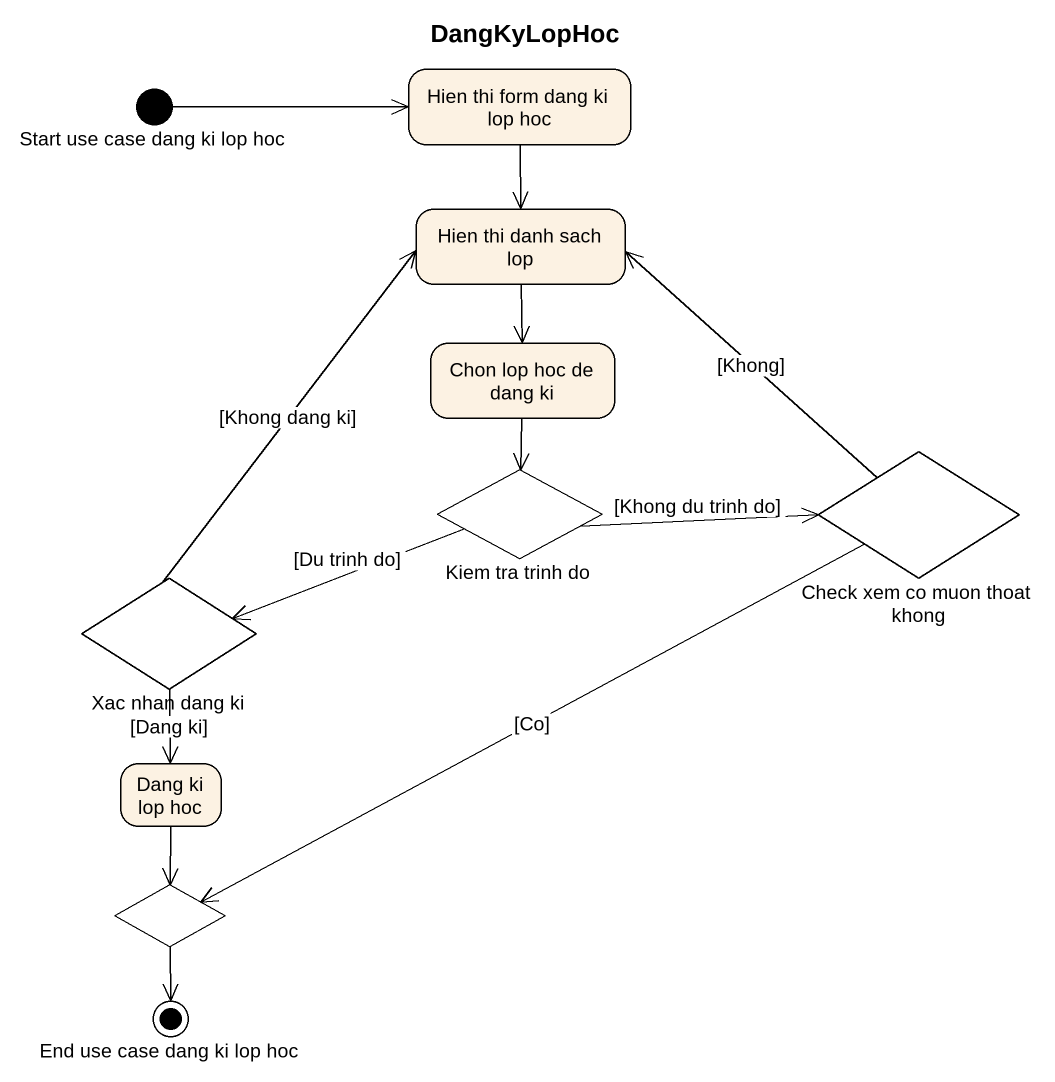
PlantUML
@startuml
title DangKyLopHoc
hide empty description
state "Start use case dang ki lop hoc" as Start_use_case_dang_ki_lop <<start>>
state "Hien thi form dang ki lop hoc" as Hien_thi_form_dang_ki_lop
state "Hien thi danh sach lop" as Hien_thi_danh_sach_lop
state "Chon lop hoc de dang ki" as Chon_lop_hoc_de_dang_ki
state "Kiem tra trinh do" as Kiem_tra_trinh_do <<choice>>
state "Check xem co muon thoat khong" as Check_xem_co_muon_thoat <<choice>>
state "Xac nhan dang ki" as Xac_nhan_dang_ki <<choice>>
state "Dang ki lop hoc" as Dang_ki_lop_hoc
state choice1 <<choice>>
state "End use case dang ki lop hoc" as End_use_case_dang_ki_lop_hoc <<end>>
Start_use_case_dang_ki_lop -right-> Hien_thi_form_dang_ki_lop
Hien_thi_form_dang_ki_lop --> Hien_thi_danh_sach_lop
Hien_thi_danh_sach_lop --> Chon_lop_hoc_de_dang_ki
Chon_lop_hoc_de_dang_ki --> Kiem_tra_trinh_do
Kiem_tra_trinh_do -right-> Check_xem_co_muon_thoat : [Khong du trinh do]
Kiem_tra_trinh_do -left-> Xac_nhan_dang_ki : [Du trinh do]
Check_xem_co_muon_thoat -up-> Hien_thi_danh_sach_lop : [Khong]
Check_xem_co_muon_thoat -left-> choice1 : [Co]
Xac_nhan_dang_ki -up-> Hien_thi_danh_sach_lop : [Khong dang ki]
Xac_nhan_dang_ki --> Dang_ki_lop_hoc : [Dang ki]
Dang_ki_lop_hoc --> choice1
choice1 --> End_use_case_dang_ki_lop_hoc
@enduml
